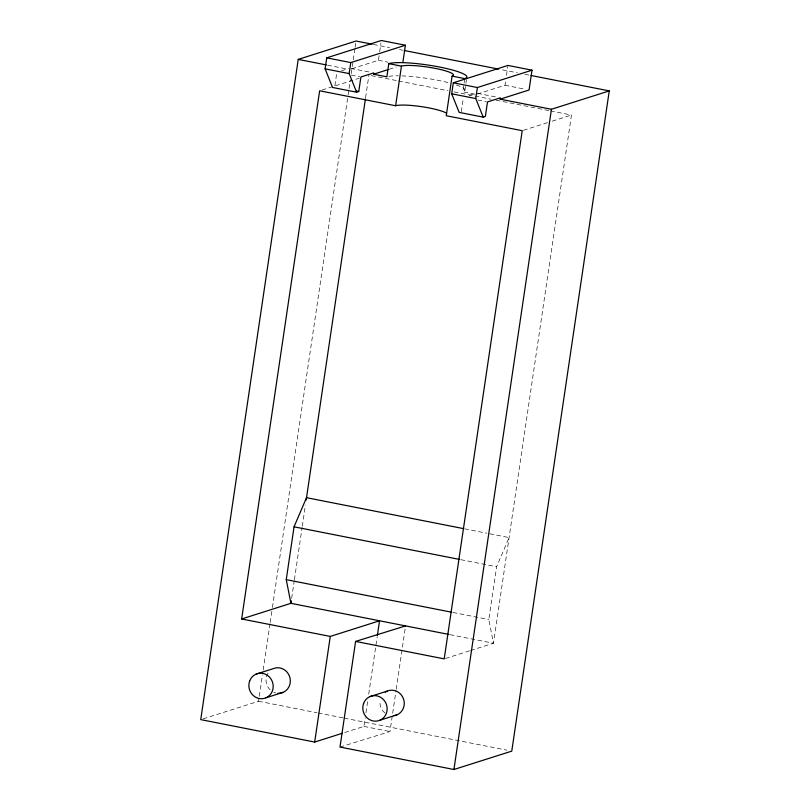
<?xml version="1.0" encoding="UTF-8"?>
<svg xmlns="http://www.w3.org/2000/svg" width="810" height="810" viewBox="0 0 810 810"><rect width="100%" height="100%" fill="white"/><g stroke="black" fill="none" stroke-linecap="round" stroke-linejoin="round"><path stroke-width="0.61" stroke-dasharray="4.05 3.04" d="M334.884 85.566L336.666 73.467M203.148 718.855L258.562 701.247L259.119 697.501M259.301 696.246L262.44 674.993M263.179 669.991L270.014 623.72M270.196 622.475L272.231 608.715M272.413 607.47L347.935 96.046M348.118 94.79L348.857 89.788M349.049 88.543L350.335 79.785M351.257 73.538L353.109 61.033M353.292 59.778L354.952 48.529M355.134 47.274L356.066 41.026M291.651 598.347L294.222 580.952M294.405 579.707L302.11 527.512M302.292 526.267L305.421 505.146M365.593 97.645L368.914 75.138M351.915 68.728L378.422 60.304L379.515 52.883M379.698 51.637L380.973 42.981M344.716 732.524L363.943 726.418L365.229 717.721M365.958 712.749L367.983 699.081M368.712 694.109L377.156 636.933M474.893 94.193L462.814 91.814L464.758 78.611M461.305 111.719L463.269 98.405M464.849 90.497L465.73 84.503M465.912 83.298L466.438 79.694M339.998 747.053L389.975 731.541L396.029 690.535M396.212 689.29L405.567 625.907M477.313 94.051L505.025 85.252L505.754 80.291M506.483 75.34L507.759 66.683M470.65 650.481L493.482 643.231L488.815 619.539L496.611 566.727L509.085 537.597L488.086 533.456M550.476 110.909L571.475 115.05L493.482 643.231L450.147 634.696M341.516 70.764L348.533 68.546M322.056 90.021L359.306 78.195M389.225 69.255L396.444 66.957M469.294 95.337L475.136 93.484M523.412 130.309L547.449 122.674M552.248 121.156L571.475 115.05M445.419 658.49L469.446 650.865M373.44 44.449L389.569 47.628M399.502 49.582L403.228 50.311M502.524 69.873L517.418 72.809M524.86 74.277L529.831 75.259M378.422 60.304L388.041 62.198M505.025 85.252L524.262 89.039M350.902 68.404L370.15 72.201M477.505 93.352L496.743 97.139M327.534 65.164L348.28 69.255M371.385 75.624L397.325 80.737M398.56 80.98L447.96 90.71M454.137 91.925L491.194 99.225M496.135 100.207L549.241 110.666M351.277 75.097L359.701 76.758M477.88 100.035L486.304 101.695M464.616 528.829L486.85 533.213M460.799 559.669L496.611 566.727M452.992 612.481L488.815 619.539M258.562 701.247L316.902 712.739M318.148 712.982L342.964 717.873M344.209 718.126L506.807 750.151M363.943 726.418L389.975 731.541M275.825 692.955A12.828 12.099 72.4 0 1 273.79 692.266M270.175 689.847A12.828 12.099 72.4 0 1 268.333 672.654M456.283 84.979A40.52 6.196 8.4 0 1 462.814 91.814M388.851 76.383A40.52 6.196 8.4 0 1 398.368 75.806M401.902 75.887A40.52 6.196 8.4 0 1 449.499 82.944M384.942 713.023A12.828 12.099 72.4 0 1 380.011 701.176"/><path stroke-width="1.21" d="M372.195 44.196L356.066 41.026L298.232 59.393L200.738 719.614L314.675 742.061L342.316 733.283M377.339 635.698L379.536 620.784L330.277 636.427L241.653 618.972L319.646 90.791L395.614 105.756A27.013 4.131 8.4 0 1 421.494 106.647A27.013 4.131 8.4 0 1 446.593 113.268M388.8 63.646L401.456 66.136A27.013 4.131 8.4 0 1 435.345 68.404A27.013 4.131 8.4 0 1 452.101 76.11L464.758 78.611A40.52 6.196 8.4 0 0 439.638 67.048A40.52 6.196 8.4 0 0 388.8 63.646L386.856 76.849L373.562 74.226L373.754 72.91L360.906 76.99L358.759 91.52L356.613 92.198L332.556 87.46L325.104 68.85L326.724 57.844L381.348 40.5L405.395 45.238L402.843 62.572M356.613 92.198L349.15 73.589L350.781 62.583L405.395 45.238M448.912 634.443L290.922 603.318L286.254 579.636L294.05 526.814L306.514 497.684L463.381 528.586M291.286 600.838L290.922 603.318L241.653 618.972M306.15 500.175L365.411 98.891M395.614 105.756L401.456 66.136M314.675 742.061L330.277 636.427M405.567 625.907L355.6 641.419L339.998 747.053L453.934 769.5L511.768 751.133L609.262 90.902L531.066 75.502M452.101 76.11L446.249 115.729L522.217 130.694L444.214 658.874L355.6 641.419M451.696 93.808L453.327 82.792L507.941 65.438L531.998 70.176L529.072 89.991L500.155 99.174L500.357 97.848L487.498 101.928L485.362 116.458L483.226 117.136L459.179 112.398L451.696 93.808L475.753 98.547L483.226 117.136M475.753 98.547L477.384 87.531L531.998 70.176M453.934 769.5L551.438 109.269L609.262 90.902M373.562 74.226L388.02 69.64M256.102 674.122L273.233 668.675A12.828 12.099 72.4 0 1 290.091 678.415A12.828 12.099 72.4 0 1 277.931 693.269M265.964 697.795L283.095 692.358M370.038 696.57L387.18 691.122M379.9 720.242L397.042 714.805M404.463 50.554L498.798 69.144M326.724 57.844L350.781 62.583M453.327 82.792L477.384 87.531M298.232 59.393L326.308 64.921M500.155 99.174L551.438 109.269M325.104 68.85L349.15 73.589M356.349 91.044L358.759 91.52M294.05 526.814L459.564 559.426M286.254 579.636L451.757 612.238M385.317 692.135A12.828 12.099 72.4 0 1 403.441 698.706A12.828 12.099 72.4 0 1 393.994 715.635M249.672 680.967A12.828 12.099 72.4 0 0 262.916 698.635A12.828 12.099 72.4 0 0 270.5 678.284A12.828 12.099 72.4 0 0 249.672 680.967M363.619 703.414A12.828 12.099 72.4 0 0 376.863 721.082A12.828 12.099 72.4 0 0 384.446 700.731A12.828 12.099 72.4 0 0 363.619 703.414"/></g></svg>
